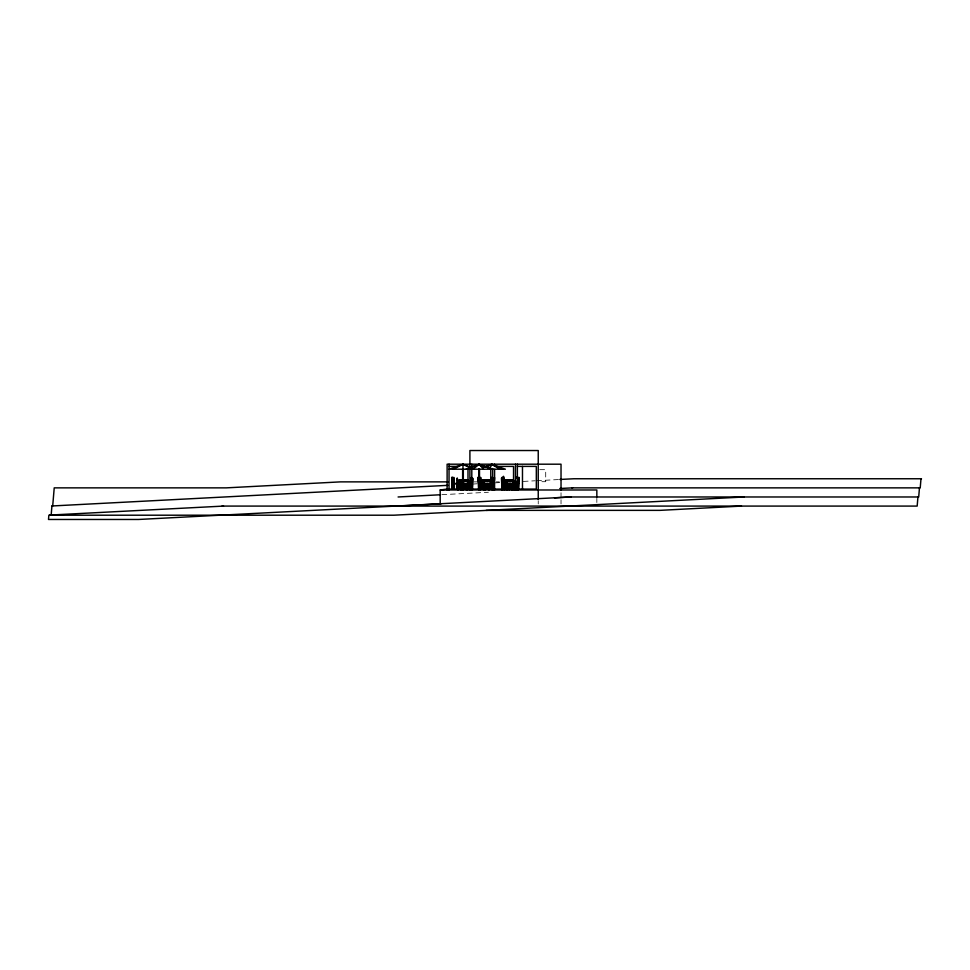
<?xml version="1.0" encoding="UTF-8"?>
<svg xmlns="http://www.w3.org/2000/svg" width="970" height="970" viewBox="0 0 970 970"><rect width="100%" height="100%" fill="white"/><g stroke="black" fill="none" stroke-linecap="round" stroke-linejoin="round"><path stroke-width="0.73" stroke-dasharray="4.85 3.64" d="M473.578 484.006L477.107 483.775M495.161 482.842L499.683 482.599M523.266 481.411L535.185 480.78M536.677 480.708L559.023 479.532M441.92 494.676L488.383 492.263M539.732 469.674L545.71 469.674L545.71 481.702L538.544 481.702M473.76 481.872L476.767 481.872M496.3 481.872L499.308 481.872M596.841 498.337L596.841 502.521M561.024 492.76L561.024 498.337M561.024 499.732L561.024 503.915M538.241 501.126L538.241 503.915"/><path stroke-width="1.45" d="M464.436 489.074L464.703 483.46M464.618 489.074L464.982 484.042M464.897 489.074L465.163 484.042M465.855 489.074L466.133 484.042M466.133 489.074L466.4 484.042M466.364 489.983L466.643 484.369M466.643 489.983L466.909 484.951M467.152 489.983L467.431 484.951M467.431 489.983L467.698 484.951M485.509 489.074L485.776 483.46M485.776 489.074L485.994 483.46M486.952 489.074L487.231 483.46M487.231 489.074L487.498 484.042M487.413 489.074L487.692 483.46M487.692 489.074L487.958 484.042M488.832 489.983L489.074 483.46M489.074 489.074L489.341 484.042M489.098 489.983L489.377 484.951M510.341 489.074L510.596 483.46M510.608 489.074L510.887 484.042M511.057 489.074L511.335 484.042M511.335 489.074L511.675 483.46M511.833 489.983L512.063 484.369M512.099 489.983L512.415 483.46M512.524 489.983L512.693 484.042M512.803 489.983L513.069 484.951M513.409 487.813L513.603 484.042L509.88 483.46L514.076 483.46M447.922 485.339L51.931 505.976L51.167 515.082L49.628 515.082L223.536 506.085M917.935 496.979L917.171 506.085L221.997 506.085M919.463 487.861L918.699 496.979L570.348 496.979L220.469 515.203M920.991 478.756L920.227 487.861L571.876 487.861M471.08 481.447L470.886 489.074M471.226 479.907L471.481 477.313L471.505 479.932M471.153 483.484L471.347 481.484M471.396 489.983L471.99 478.222L471.675 489.983M472.463 489.983L472.778 478.222L472.184 489.983M491.147 479.932L491.038 478.222M494.276 481.605L494.421 477.313L493.863 489.983M494.13 489.983L494.336 478.222M516.852 489.983L517.944 478.246M517.131 489.983L518.041 477.349L517.168 483.533M517.834 489.983L518.15 478.222L517.556 489.983M518.635 489.074L518.95 477.313L518.368 489.074M489.814 469.201L491.657 464.351L505.382 469.201L449.134 469.201L462.981 464.351L471.287 467.261M472.948 469.201L479.18 464.351L492.323 469.201M489.256 465.745L491.657 464.351L502.666 469.201M453.184 469.201L462.981 464.351L470.329 467.989M486.152 466.776L491.657 464.351L500.059 469.201M466.8 469.201L479.18 464.351L491.547 469.201M466.024 469.201L479.18 464.351L481.253 465.976M483.424 467.261L491.657 464.351M440.186 503.915L440.186 489.983L447.121 489.074M478.877 478.246L479.556 478.222L480.15 489.983M502.884 489.074L502.29 477.313L502.339 489.074M502.314 477.313L502.605 489.074M479.022 479.81L479.713 479.774M502.411 478.222L501.441 478.246L502.024 489.983M503.418 478.246L503.927 478.222C505.576 502.715 502.387 454.942 503.915 489.074M452.008 489.074L452.008 483.484L459.841 483.46L459.101 484.042L459.368 489.074L459.331 480.417M452.881 483.484L452.287 477.349L452.881 489.074M454.069 483.484L453.754 477.313L454.069 489.074M452.287 484.006L458.64 483.46M457.67 484.394L457.076 478.246L457.67 489.983M458.167 484.915L463.66 484.369L457.937 484.369L457.343 478.222M478.574 483.484L477.98 477.349L478.574 489.074M479.386 483.484L479.059 477.313L479.386 489.074M480.962 483.484L480.647 477.313L480.962 489.074M479.034 484.006L490.347 484.042M479.883 489.983L479.883 484.394L485.643 484.369L480.15 484.915M503.915 483.484L504.242 489.983M502.909 484.006L509.686 483.46L502.605 483.46M502.024 484.394L510.014 484.369L502.302 484.915M559.872 479.459L573.913 478.756L921.5 478.756M398.088 496.979L440.404 494.761M559.787 488.492L572.652 487.861M220.117 515.203L138.552 519.471L48.5 519.471L48.864 515.203L393.905 515.203L744.148 496.979M397.324 506.085L441.144 503.794M554.488 497.852L571.112 496.979M741.492 506.085L659.927 510.365L486.14 510.365M462.629 464.497L463.32 464.497M478.84 464.497L479.507 464.497M491.317 464.497L491.996 464.497M449.037 466.388L457.779 466.388M471.808 466.388L474.73 466.388M483.472 466.388L487.849 466.388M496.046 466.388L513.542 466.388L513.542 489.074L494.591 489.074M517.374 466.388L536.325 466.388L536.325 489.074L517.168 489.074M467.989 479.968L458.871 479.968L458.871 489.074M490.771 479.968L481.653 479.968L481.653 489.074M513.542 479.968L504.436 479.968L504.521 489.983M458.871 480.417L467.989 480.417M481.653 480.417L490.771 480.417M504.436 480.417L513.542 480.417M469.904 480.865L460.786 480.865L460.786 489.983M492.675 480.865L483.569 480.865L483.569 489.983M515.458 480.865L506.352 480.865L506.352 489.983M460.786 481.326L469.904 481.326M483.569 481.326L492.675 481.326M506.352 481.326L515.458 481.326M448.213 481.872L340.543 481.872L226.337 487.861L54.223 487.861L52.695 505.976L51.931 505.976M467.637 483.46L463.975 483.46L467.455 484.042M490.541 483.46L478.853 483.46L478.258 477.313M516.355 483.46L518.635 483.484M516.355 484.042L518.368 484.006M449.037 489.074L467.989 489.074L467.989 469.407M471.808 489.074L493.803 489.062M440.186 489.983L596.841 489.983L596.841 496.943M491.402 477.349L491.159 479.81M517.834 484.394L511.372 484.369L517.556 484.915M494.13 484.394L488.371 484.369L493.863 484.915M472.463 484.394L465.903 484.369L472.184 484.915M479.18 464.351L483.521 469.201M501.708 478.222L502.302 489.983M479.289 478.246L479.883 484.394M452.553 477.313L453.148 489.074M452.008 483.484L451.693 477.313L452.287 489.074M509.553 489.983L509.274 484.369M509.274 489.983L508.947 483.46M508.668 484.042L508.947 489.074M507.637 484.042L507.94 489.074M507.358 484.042L507.662 489.074M507.092 484.042L507.334 489.983M506.789 484.951L507.055 489.983M485.994 484.042L486.261 489.074M485.715 484.042L485.994 489.074M485.182 489.983L484.903 484.369M484.636 484.951L484.903 489.983M484.406 484.042L484.685 489.074M484.139 484.042L484.406 489.074M483.8 484.042L484.066 489.074M483.521 484.042L483.872 489.074M483.327 484.042L483.606 489.074M463.199 489.983L462.92 484.369M462.969 489.983L462.69 484.951L462.92 489.983M462.423 484.951L462.69 489.983M458.822 484.042L459.101 489.074M458.495 489.074L458.216 483.46M458.216 489.074L457.779 484.042M457.634 484.042L457.901 489.074M457.319 489.074L457.04 483.46M456.761 484.042L457.04 489.074M561.024 489.983L561.024 464.193L447.121 464.193L447.121 489.983M538.241 499.732L538.241 450.529L469.904 450.529L469.904 489.983M522.478 466.388L522.478 489.074M517.374 464.193L517.374 489.983M515.458 464.193L515.458 489.983M515.009 481.326L515.009 489.983M513.094 480.417L513.094 489.074M506.801 481.326L506.801 489.983M504.885 480.417L504.885 489.074M494.591 464.193L494.591 466.388M494.591 469.407L494.591 489.983M492.675 468.486L492.675 489.983M492.226 481.326L492.226 489.983M490.771 469.407L490.771 489.074M490.311 480.417L490.311 489.074M484.018 481.326L484.018 489.983M482.114 480.417L482.114 489.074M481.241 483.46L481.241 489.074M479.507 468.995L479.507 489.983M479.034 483.46L479.034 489.074M478.84 468.995L478.84 489.983M471.808 464.193L471.808 489.983M469.444 481.326L469.444 489.983M467.528 480.417L467.528 489.074M463.32 468.995L463.32 489.983M462.981 464.351L462.981 469.201M462.629 468.995L462.629 489.983M461.247 481.326L461.247 489.983M458.167 484.369L458.167 489.983M457.937 484.369L457.901 489.983M454.348 483.46L454.348 489.074M453.463 483.46L453.463 489.074M449.037 464.193L449.037 489.983M516.683 477.313L516.864 478.246L516.683 477.313"/></g></svg>
